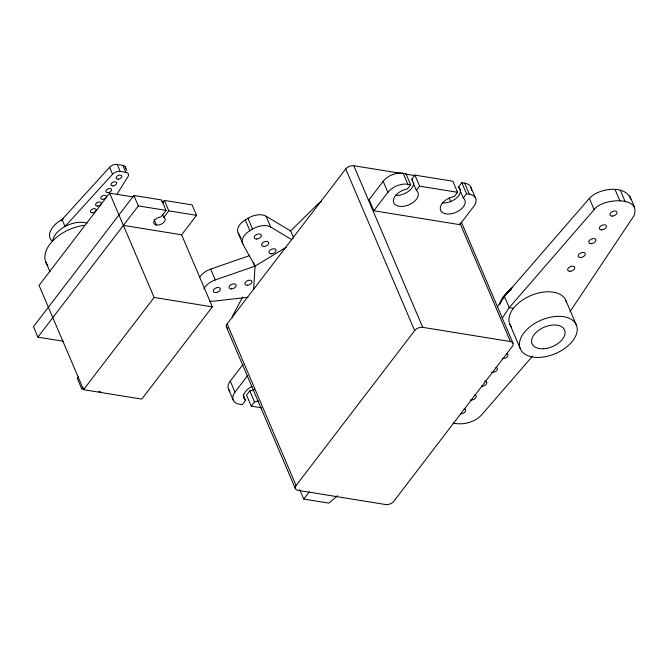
<?xml version="1.0" encoding="UTF-8"?>
<svg xmlns="http://www.w3.org/2000/svg" width="669" height="669" viewBox="0 0 669 669"><rect width="100%" height="100%" fill="white"/><g stroke="black" fill="none" stroke-linecap="round" stroke-linejoin="round"><path stroke-width="1" d="M253.626 289.577L255.023 266.137L253.484 262.532M242.696 296.936L233.381 314.422A15.22 9.098 -23.1 0 0 232.319 317.842M116.941 194.278L127.946 176.725A6.088 3.638 -23.1 0 0 125.856 172.318L122.887 165.36L117.226 164.44A6.088 3.638 -23.1 0 0 109.591 167.275L60.745 220.979M497.418 306.879L504.393 296.417L589.356 198.392C598.094 188.323 625.574 184.042 630.742 199.161M502.243 318.118L509.201 307.681L594.156 209.665C601.439 198.275 642.524 195.273 633.769 216.079L569.98 311.737M133.148 196.954L109.649 193.149L39.061 285.387L83.541 389.692L141.769 399.109L212.366 306.87L181.625 234.811L123.397 225.386M162.508 202.858L164.373 200.416L168.814 210.835L163.838 217.333A6.088 3.638 -23.1 0 1 161.672 223.964A6.088 3.638 -23.1 0 1 153.719 222.677A6.088 3.638 -23.1 0 1 161.07 216.89L166.046 210.384L161.597 199.972L133.867 195.482L33.45 326.698L37.89 337.117L63.563 341.265M37.89 337.117L138.316 205.901L133.867 195.482M181.625 234.811L196.544 215.318L192.095 204.906L164.373 200.416M78.557 376.789L77.286 378.445L81.735 388.865L83.742 389.191M81.735 388.865L82.998 387.2M83.541 389.692L154.138 297.454L109.649 193.149M227.794 328.337A6.155 3.68 -23.1 0 1 227.109 323.88L345.722 168.948A6.155 3.68 -23.1 0 1 353.767 165.745M230.002 391.148A15.22 9.098 -23.1 0 1 230.253 381.121L243.115 364.321M416.386 190.372L411.678 179.325L414.897 175.111L419.614 186.158L416.386 190.372A13.179 7.877 -23.1 0 1 410.005 204.321A13.179 7.877 -23.1 0 1 393.414 201.637A13.179 7.877 -23.1 0 1 407.446 188.926L410.674 184.711L405.958 173.664L403.106 173.196A15.22 9.098 -23.1 0 0 383.17 181.307L369.087 199.713L373.804 210.752L459.77 224.667L473.853 206.269A15.22 9.098 -23.1 0 0 469.362 194.202L464.654 183.155L461.794 182.696L458.566 186.91A13.179 7.877 -23.1 0 1 457.303 197.296A13.179 7.877 -23.1 0 1 442.334 202.958M252.071 386.448A13.179 7.877 -23.1 0 0 245.54 400.472L242.312 404.695L239.46 404.227A15.22 9.098 -23.1 0 1 234.97 392.168L247.823 375.368M373.804 210.752L387.886 192.354A15.22 9.098 -23.1 0 1 407.814 184.243L410.674 184.711M254.312 389.542A13.179 7.877 -23.1 0 1 249.771 390.88L246.543 395.095L251.251 406.142L261.512 407.797M251.251 406.142L254.479 401.918A13.179 7.877 -23.1 0 0 258.117 400.94M414.897 175.111L452.854 181.249L457.563 192.296L454.343 196.51A13.179 7.877 -23.1 0 0 440.311 209.23A13.179 7.877 -23.1 0 0 456.902 211.914A13.179 7.877 -23.1 0 0 463.283 197.957L466.502 193.742L461.794 182.696M337.577 495.737L328.847 503.121L303.751 499.066L309.312 491.899M532.516 356.167L481.546 414.981C474.43 422.524 463.057 425.267 453.055 423.117M125.856 172.318L120.194 171.398A6.088 3.638 -23.1 0 0 112.559 174.233L65.044 226.482L62.075 219.524M293.699 238.172L290.622 230.956L317.624 204.338A15.22 9.098 -23.1 0 1 321.454 201.361M286.307 247.196L255.023 266.137L242.839 243.926L238.223 233.105A15.22 9.098 -23.1 0 1 245.272 219.9L247.94 218.278A15.22 9.098 -23.1 0 1 266.086 216.229L290.622 230.956M242.839 243.926A15.22 9.098 -23.1 0 1 249.888 230.721L252.556 229.099A15.22 9.098 -23.1 0 1 270.702 227.05L291.734 239.678M199.697 277.125A15.22 9.098 -23.1 0 1 210.66 269.122L249.437 255.65M203.794 288.857A15.22 9.098 -23.1 0 1 215.276 279.943L255.023 266.137M248.048 297.287L214.013 301.125A15.22 9.098 -23.1 0 1 209.506 301.075M402.278 173.564L353.792 165.72L422.733 327.35L510.43 341.541L459.837 222.944M405.372 174.065L414.663 175.571M419.614 186.158L457.563 192.296M466.502 193.742L469.362 194.202M161.747 201.578L163.788 201.913M138.316 205.901L166.046 210.384M168.814 210.835L196.544 215.318M513.424 308.367L509.201 307.681L504.393 296.417M154.138 297.454L212.366 306.87M98.845 391.633L100.86 391.959M238.223 233.105L241.149 238.44M629.746 195.866L634.555 207.139M620.489 190.682L625.298 201.954M615.196 189.82L619.996 201.093M589.356 198.392L594.156 209.665M566.041 300.849L576.511 325.41A30.439 18.188 -23.1 0 1 539.732 357.388A30.439 18.188 -23.1 0 1 528.727 327.843A30.439 18.188 -23.1 0 1 576.511 325.41M471.026 187.512L475.734 198.559M458.566 186.91L463.283 197.957M509.661 323.796L520.139 348.348M461.334 222.066L513.048 343.297M449.234 198.083L450.864 201.904M403.106 173.196L407.814 184.243M383.17 181.307L387.886 192.354M345.722 168.948L414.663 330.578L296.083 485.527L227.142 323.888M266.086 216.229L270.702 227.05M247.94 218.278L252.556 229.099M245.272 219.9L249.888 230.721M210.66 269.122L215.276 279.943M299.762 489.708L303.751 499.066M226.415 326.974L295.363 488.613M249.771 390.88L254.479 401.918M243.19 394.953L245.54 400.472M162.626 214.49L163.838 217.333M230.253 381.121L234.97 392.168M228.372 388.831L233.088 399.878M154.179 219.808L156.404 225.018M125.362 166.924L126.842 170.403M117.226 164.44L120.194 171.398M109.591 167.275L112.559 174.233M45.684 261.763L49.983 271.84M47.867 265.509A35.039 20.94 -23.1 0 1 51.956 241.693A35.039 20.94 -23.1 0 1 84.302 225.294M51.421 240.547A21.768 13.004 -23.1 0 1 63.279 218.897M122.887 165.36A6.088 3.638 -23.1 0 1 125.463 168.688M52.608 241.091A21.768 13.004 -23.1 0 1 65.587 226.189A21.768 13.004 -23.1 0 1 86.978 223.22M296.049 485.518A6.155 3.68 -23.1 0 0 297.998 490.335L385.67 504.551A6.155 3.68 -23.1 0 0 393.773 501.332L512.32 346.383A6.155 3.68 -23.1 0 0 510.405 341.575M414.629 330.578A6.155 3.68 -23.1 0 1 422.716 327.384M464.654 183.155A15.22 9.098 -23.1 0 1 471.327 190.372M413.551 182.236A13.179 7.877 -23.1 0 1 408.358 191.443A13.179 7.877 -23.1 0 1 395.438 195.373M411.678 179.325A13.179 7.877 -23.1 0 1 412.539 180.153M511.559 327.049A30.439 18.188 -23.1 0 1 530.057 295.874A30.439 18.188 -23.1 0 1 566.543 302.672M500.161 304.069A35.708 21.341 -23.1 0 1 511.517 289.234M499.659 303.952A35.708 21.341 -23.1 0 1 512.763 287.31M506.299 353.55A3.771 2.258 -23.1 0 1 507.319 356.661A3.771 2.258 -23.1 0 1 502.202 358.5M495.997 367.406A3.771 2.258 -23.1 0 1 496.666 370.567A3.771 2.258 -23.1 0 1 491.64 372.298M484.59 381.104A3.771 2.258 -23.1 0 1 486.447 383.914A3.771 2.258 -23.1 0 1 481.346 386.155M464.052 408.751A3.771 2.258 -23.1 0 1 465.248 411.627A3.771 2.258 -23.1 0 1 460.506 413.785M474.614 394.953A3.771 2.258 -23.1 0 1 475.642 398.055A3.771 2.258 -23.1 0 1 470.516 399.903M92.422 212.767A3.044 1.823 -23.1 0 0 96.102 209.573A3.044 1.823 -23.1 0 0 91.327 209.815A3.044 1.823 -23.1 0 0 92.422 212.767M97.574 206.044A3.044 1.823 -23.1 0 0 101.245 202.849A3.044 1.823 -23.1 0 0 96.47 203.092A3.044 1.823 -23.1 0 0 97.574 206.044M102.717 199.32A3.044 1.823 -23.1 0 0 106.396 196.126A3.044 1.823 -23.1 0 0 101.613 196.368A3.044 1.823 -23.1 0 0 102.717 199.32M107.86 192.597A3.044 1.823 -23.1 0 0 111.539 189.402A3.044 1.823 -23.1 0 0 106.756 189.645A3.044 1.823 -23.1 0 0 107.86 192.597M113.002 185.882A3.044 1.823 -23.1 0 0 116.682 182.679A3.044 1.823 -23.1 0 0 111.907 182.921A3.044 1.823 -23.1 0 0 113.002 185.882M118.145 179.158A3.044 1.823 -23.1 0 0 121.825 175.955A3.044 1.823 -23.1 0 0 117.05 176.198A3.044 1.823 -23.1 0 0 118.145 179.158M256.645 239.042A3.771 2.258 -23.1 0 0 261.278 235.112A3.771 2.258 -23.1 0 0 255.382 235.337A3.771 2.258 -23.1 0 0 256.645 239.042M264.004 246.443A3.771 2.258 -23.1 0 0 268.637 242.513A3.771 2.258 -23.1 0 0 262.75 242.738A3.771 2.258 -23.1 0 0 264.004 246.443M271.371 253.844A3.771 2.258 -23.1 0 0 275.996 249.913A3.771 2.258 -23.1 0 0 270.109 250.139A3.771 2.258 -23.1 0 0 271.371 253.844M215.786 292.579A3.771 2.258 -23.1 0 0 220.277 288.582A3.771 2.258 -23.1 0 0 214.323 288.958A3.771 2.258 -23.1 0 0 215.786 292.579M231.608 288.924A3.771 2.258 -23.1 0 0 236.098 284.927A3.771 2.258 -23.1 0 0 230.136 285.303A3.771 2.258 -23.1 0 0 231.608 288.924M247.43 285.27A3.771 2.258 -23.1 0 0 251.92 281.273A3.771 2.258 -23.1 0 0 245.958 281.649A3.771 2.258 -23.1 0 0 247.43 285.27M543.345 348.775A17.653 10.553 -23.1 0 0 564.678 330.227A17.653 10.553 -23.1 0 0 536.964 331.64A17.653 10.553 -23.1 0 0 543.345 348.775M580.7 257.49A3.771 2.258 -23.1 0 0 585.258 253.526A3.771 2.258 -23.1 0 0 579.329 253.827A3.771 2.258 -23.1 0 0 580.7 257.49M570.139 271.288A3.771 2.258 -23.1 0 0 574.696 267.324A3.771 2.258 -23.1 0 0 568.775 267.625A3.771 2.258 -23.1 0 0 570.139 271.288M591.254 243.692A3.771 2.258 -23.1 0 0 595.82 239.719A3.771 2.258 -23.1 0 0 589.891 240.02A3.771 2.258 -23.1 0 0 591.254 243.692M601.816 229.885A3.771 2.258 -23.1 0 0 606.382 225.921A3.771 2.258 -23.1 0 0 600.453 226.222A3.771 2.258 -23.1 0 0 601.816 229.885M612.378 216.087A3.771 2.258 -23.1 0 0 616.943 212.123A3.771 2.258 -23.1 0 0 611.014 212.424A3.771 2.258 -23.1 0 0 612.378 216.087"/></g></svg>
